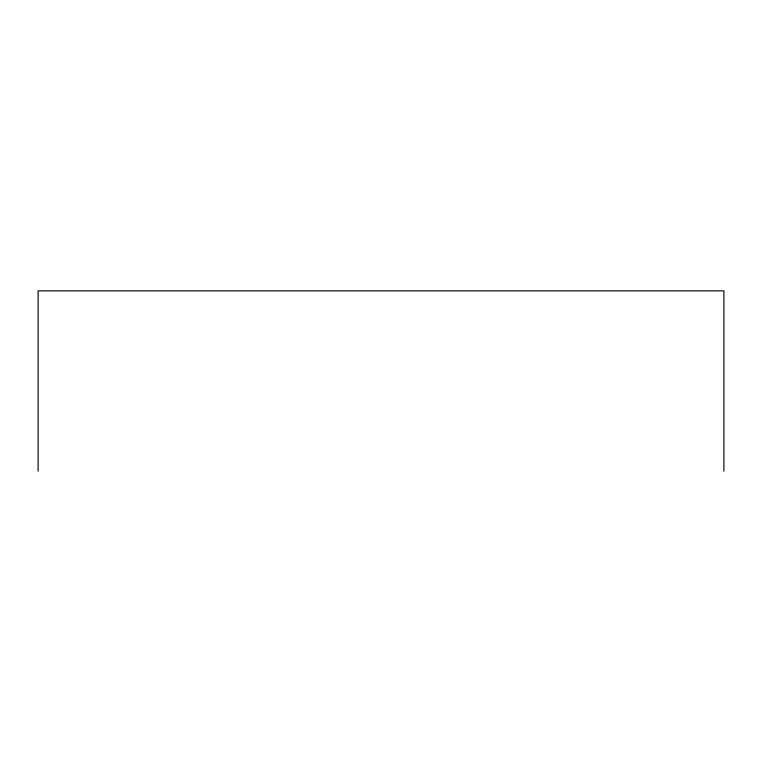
<?xml version="1.0" encoding="UTF-8"?>
<svg xmlns="http://www.w3.org/2000/svg" width="762" height="762" viewBox="0 0 762 762"><rect width="100%" height="100%" fill="white"/><g stroke="black" fill="none" stroke-linecap="round" stroke-linejoin="round"><path stroke-width="1.14" d="M723.9 471.145L723.9 290.855L38.1 290.855L38.1 471.145"/></g></svg>
